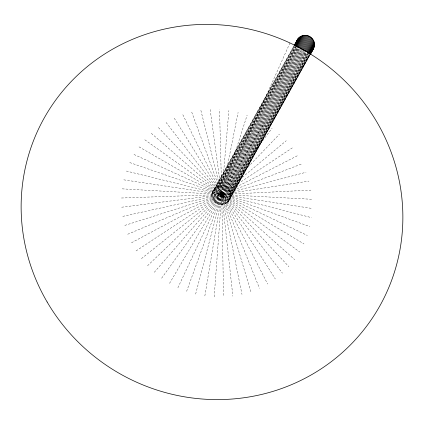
<?xml version="1.0" encoding="UTF-8"?>
<svg xmlns="http://www.w3.org/2000/svg" width="424" height="424" viewBox="0 0 424 424"><rect width="100%" height="100%" fill="white"/><g stroke="black" fill="none" stroke-linecap="round" stroke-linejoin="round"><path stroke-width="0.32" stroke-dasharray="2.12 1.59" d="M211.846 195.862C211.141 183.793 230.979 184.488 230.163 196.27C230.264 207.739 211.624 207.055 211.846 195.862L294.892 46.656M214.189 296.911L221.736 194.51L228.881 110.563M204.85 295.941L221.736 194.51L238.103 112.424M195.628 294.086L221.736 194.51L247.123 115.153M186.613 291.352L221.736 194.51L289.963 42.962M177.884 287.774L221.736 194.51L264.2 123.13M212.541 192.136L293.98 45.824M212.217 193.031L293.975 46.136M211.989 193.953L294.394 45.909M211.868 194.902L294.685 46.211M211.926 196.816L295.295 47.032M217.173 187.541L295.39 47.011M212.111 197.764L295.804 47.403M218.079 187.212L295.973 47.26M212.398 198.686L296.413 47.748M219.017 186.979L296.593 47.61M212.784 199.577L297.118 48.06C298.973 51.919 303.637 54.113 307.792 53.048M219.982 186.852L297.235 48.055M213.261 200.425L297.595 48.908M220.957 186.82L298.204 48.029M213.823 201.22L298.157 49.703M221.927 186.894L298.856 48.681M214.47 201.957L298.803 50.44M222.892 187.069L299.821 48.85M215.191 202.624L299.524 51.108M223.835 187.339L300.441 49.703M215.975 203.213L300.309 51.696M224.747 187.71L301.353 50.074M216.818 203.716L301.151 52.2M225.61 188.171L302.222 50.535M217.708 204.135L302.042 52.618M226.427 188.717L303.033 51.081M218.636 204.453L302.969 52.936M227.179 189.348L304.109 51.129M219.59 204.681L303.923 53.164M227.868 190.047L304.798 51.834M220.565 204.803L304.893 53.286M228.472 190.816L305.725 52.025M221.54 204.824L305.868 53.307M228.992 191.637L306.568 52.269M222.505 204.744L306.838 53.228M229.426 192.512L306.997 53.138M223.459 204.564L307.469 53.625M229.76 193.418L307.654 53.472M224.381 204.283L308.396 53.345M229.999 194.356L308.534 53.249M225.271 203.907L308.317 54.701M230.131 195.31L308.349 54.781M226.109 203.441L309.022 54.579M226.888 202.884L309.287 54.839M230.089 197.218L309.594 54.378M227.598 202.248L309.679 54.781M228.239 201.543L309.785 55.072M228.796 200.769L309.907 55.041M229.262 199.943L309.732 55.369M169.536 283.375L221.736 194.51L272.091 128.297M161.639 278.208L221.736 194.51L279.458 134.185M154.278 272.319L221.736 194.51L286.221 140.742M147.515 265.769L221.736 194.51L292.311 147.897M141.425 258.613L221.736 194.51L297.68 155.587M136.056 250.923L221.736 194.51L302.264 163.733M131.467 242.777L221.736 194.51L306.027 172.261M127.704 234.249L221.736 194.51L308.937 181.09M124.799 225.42L221.736 194.51L310.956 190.127M122.78 216.383L221.736 194.51L312.069 199.296M121.662 207.214L221.736 194.51L312.265 208.502M121.465 198.008L221.736 194.51L311.545 217.655M122.192 188.855L221.736 194.51L309.912 226.67M123.824 179.84L221.736 194.51L307.379 235.463M126.352 171.047L221.736 194.51L303.981 243.943M129.755 162.567L221.736 194.51L299.741 252.031M133.995 154.479L221.736 194.51L294.701 259.647M139.035 146.863L221.736 194.51L288.914 266.723M144.823 139.787L221.736 194.51L275.319 278.976M151.304 133.322L221.736 194.51L267.639 284.038M158.417 127.529L221.736 194.51L259.477 288.325M166.091 122.467L282.432 273.189M174.259 118.185L221.736 194.51L250.902 291.786M182.834 114.724L221.736 194.51L241.998 294.399M191.733 112.111L221.736 194.51L232.85 296.132M200.881 110.378L221.736 194.51L223.554 296.97M210.182 109.535L221.736 194.51L219.547 109.599"/><path stroke-width="0.64" d="M310.379 54.208C312.472 50.578 315.663 46.375 314.094 41.902C313.315 39.405 311.444 37.301 309.075 36.194C304.395 33.809 297.971 36.363 296.551 41.515M294.272 45.326L297.812 38.966M294.224 45.744L298.411 38.224M294.579 45.649L299.084 37.556M295.003 45.633L299.832 36.957M295.173 46.28L300.643 36.448M295.714 46.433L301.506 36.024M296.296 46.682L302.413 35.695M296.917 47.032L303.351 35.462M297.553 47.477L304.315 35.335M298.528 47.451L305.285 35.303M299.18 48.098L306.261 35.378M300.144 48.272L307.225 35.552M300.764 49.126L308.169 35.823M301.676 49.497L309.075 36.194M302.54 49.958L309.944 36.655M303.356 50.504L310.76 37.201M304.109 51.129L311.513 37.831M305.116 51.256L312.197 38.531M306.043 51.442L312.806 39.3M306.891 51.691L313.325 40.121M307.321 52.56L313.76 40.995M307.978 52.894L314.094 41.902M308.534 53.249L314.327 42.84M308.99 53.625L314.465 43.794M309.345 54.002L314.497 44.753M309.918 53.8L314.423 45.702M310.061 54.161L314.248 46.64M309.997 54.654L313.972 47.552M310.23 54.458L313.596 48.426M312.573 50.027L313.129 49.253M47.144 301.999A192.321 186.115 29.1 0 0 377.742 309.546A192.321 186.115 29.1 0 0 211.11 24.449A192.321 186.115 29.1 0 0 47.144 301.999"/></g></svg>
